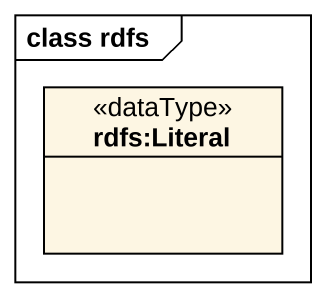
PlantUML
@startuml
mainframe class rdfs
hide circle
hide empty members
class "rdfs:Literal" as rdfs_Literal <<dataType>>
@enduml
